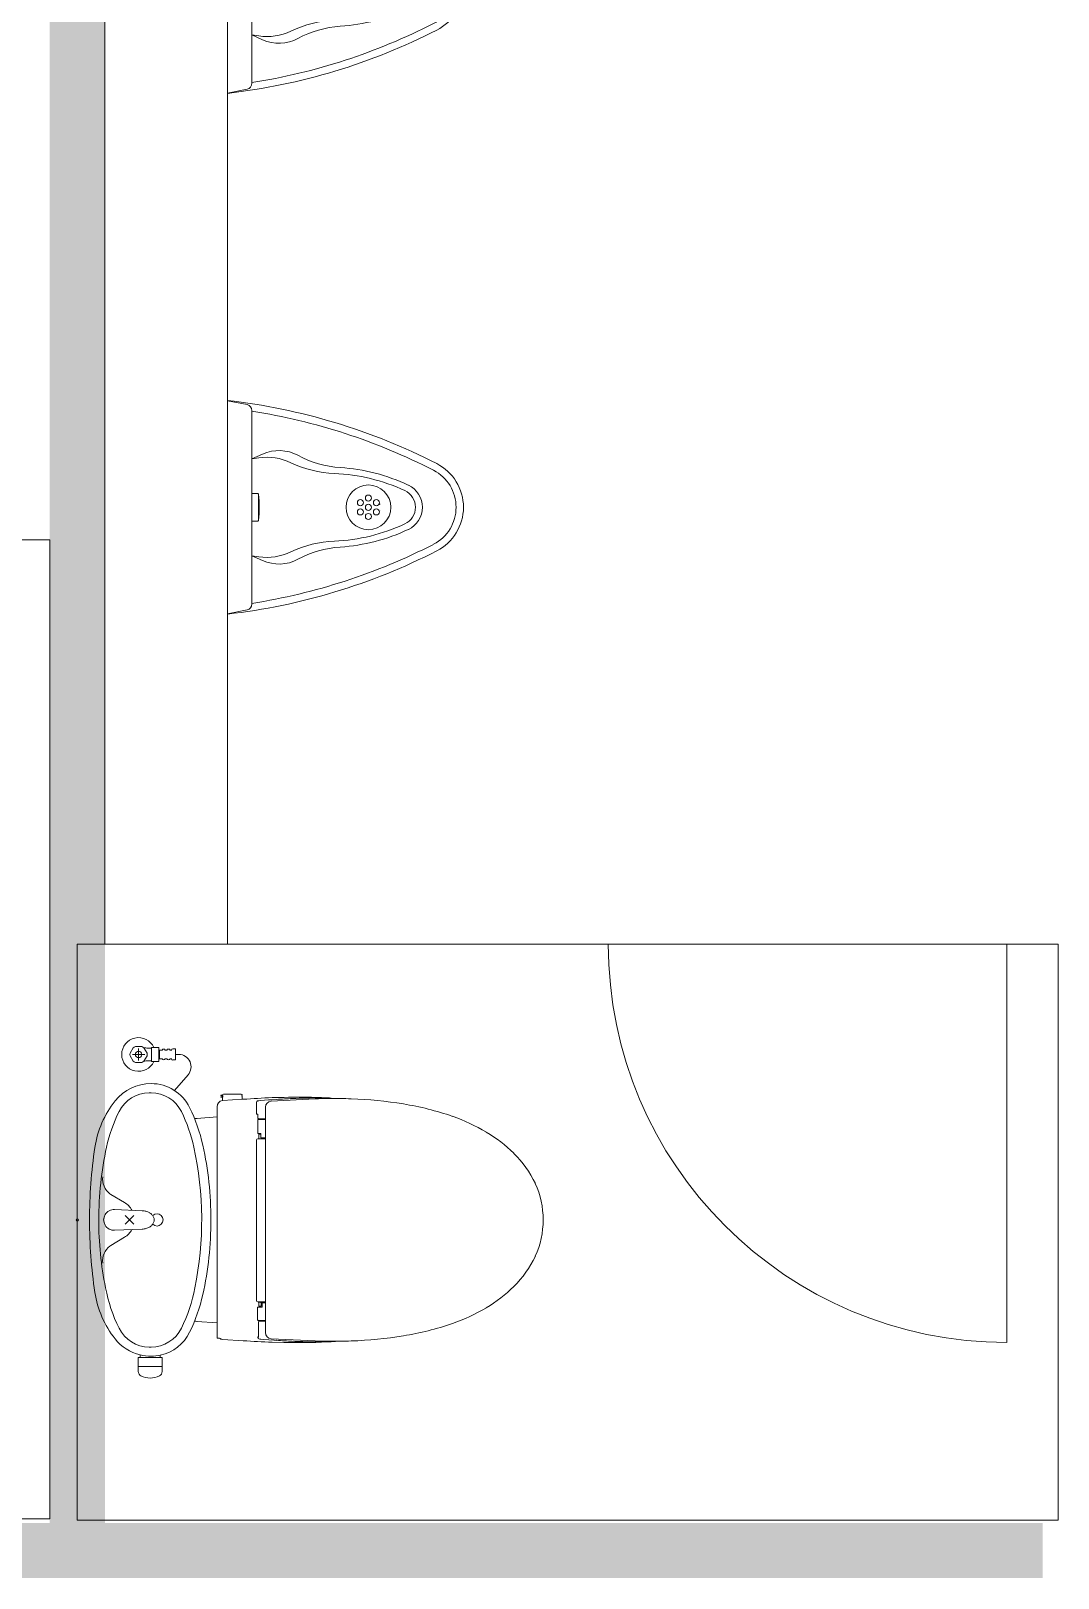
# Model space of a CAD drawing. Header units: millimetres. Extents: x -376000 to 292178, y -193032 to 188048.
# Drawn here: x -132173 to -130497, y -108181 to -105656 of the extents above; entities that cross this region are included whole.
import ezdxf

# ---------------------------------------------------------------- set-up
doc = ezdxf.new("R2010")
doc.units = ezdxf.units.MM
doc.layers.add('02_既存平面-内部建具・サッシ', color=7, linetype='Continuous', lineweight=18)
doc.layers.add('_区分表-C_A：塗（壁）-2 (2D)', color=7, linetype='Continuous', lineweight=5)
doc.layers.add('03_0.15', color=7, linetype='Continuous', lineweight=15, true_color=0x990099)
doc.layers.add('08_ハッチ・色', color=7, linetype='Continuous', lineweight=5, true_color=0x888888)

# ---------------------------------------------------------------- blocks, each defined once
blk = doc.blocks.new('グループ-392')
at = {"layer": '03_0.15', "flags": 128}
blk.add_lwpolyline([(-132842.2, -106486.4), (-132142.2, -106486.4), (-132142.2, -108084.4), (-132842.2, -108084.4)], close=True, dxfattribs=at)
blk = doc.blocks.new('グループ-396')
at = {"layer": '03_0.15'}
for p, q in [((-132005.9, -107315.4), (-132011.1, -107324.4)), ((-132011.1, -107328.4), (-132005.9, -107337.4)), ((-132007.2, -107326.4), (-131987.2, -107326.4)), ((-131992, -107313.4), (-132002.4, -107313.4)), ((-131997.2, -107316.4), (-131997.2, -107336.4)), ((-131983.4, -107324.4), (-131988.5, -107315.5)), ((-131988.5, -107337.3), (-131983.4, -107328.4)), ((-131982.1, -107315.9), (-131976.2, -107315.9)), ((-131982, -107336.9), (-131976.2, -107336.9)), ((-131976.2, -107315.3), (-131976.2, -107337.5)), ((-131975.4, -107314.9), (-131965, -107314.9)), ((-131964.2, -107315.3), (-131964.2, -107319.8)), ((-131964.2, -107319.8), (-131964.2, -107333)), ((-131964.2, -107333), (-131964.2, -107337.5)), ((-131963.2, -107320.3), (-131963.2, -107332.5)), ((-131962.2, -107319.2), (-131958.7, -107319.2)), ((-131962.2, -107333.7), (-131958.7, -107333.7)), ((-131953.7, -107319.2), (-131951.2, -107319.2)), ((-131953.7, -107333.7), (-131951.2, -107333.7)), ((-131945.7, -107319.2), (-131943.2, -107319.2)), ((-131945.7, -107333.7), (-131943.2, -107333.7)), ((-131941.5, -107317.4), (-131937.2, -107317.4)), ((-131941.5, -107335.4), (-131937.2, -107335.4)), ((-131937.2, -107317.4), (-131937.2, -107335.4)), ((-131931.5, -107326.4), (-131937.2, -107326.4)), ((-132002.4, -107339.4), (-131992, -107339.4)), ((-131975.4, -107337.9), (-131965, -107337.9)), ((-131938.8, -107385), (-131916.4, -107359.6)), ((-131979.7, -107388.9), (-131976.7, -107388.9)), ((-131869.2, -107596.4), (-131869.2, -107411.7)), ((-131863.2, -107392.9), (-131860.4, -107392.9)), ((-131863.2, -107393.4), (-131863.2, -107392.9)), ((-131861.8, -107393.4), (-131863.2, -107393.4)), ((-131863.2, -107395.4), (-131861.8, -107395.4)), ((-131863.2, -107395.9), (-131863.2, -107395.4)), ((-131860.5, -107395.9), (-131863.2, -107395.9)), ((-131860.5, -107395.9), (-131860.5, -107401.8)), ((-131860, -107395.9), (-131860.5, -107395.9)), ((-131860.4, -107392.9), (-131859.9, -107392.9)), ((-131860, -107393.4), (-131860, -107394.1)), ((-131860, -107395.9), (-131860, -107394.7)), ((-131859.9, -107401.8), (-131828, -107399.6)), ((-131830, -107391.4), (-131858.5, -107391.4)), ((-131828.3, -107394.4), (-131828.8, -107394.4)), ((-131828.5, -107393.9), (-131828.5, -107393.4)), ((-131828, -107399.6), (-131828, -107394.7)), ((-131828, -107399.6), (-131826.4, -107399.5)), ((-131804.7, -107404.3), (-131804.7, -107423.4)), ((-131798.5, -107401.8), (-131785, -107400.6)), ((-131790.2, -107412.5), (-131790.2, -107780.3)), ((-131785, -107400.6), (-131780.3, -107400.4)), ((-131780.7, -107402.5), (-131708.9, -107398.8)), ((-131780.3, -107400.4), (-131772, -107399.8)), ((-131779.4, -107396.9), (-131760, -107396.4)), ((-131702, -107397.4), (-131698.6, -107397.4)), ((-131698.6, -107397.4), (-131697.6, -107397.4)), ((-131697.6, -107397.4), (-131694.2, -107397.4)), ((-131694.2, -107397.4), (-131693.2, -107397.4)), ((-131693.2, -107397.4), (-131685.7, -107397.4)), ((-131683.2, -107397.5), (-131668.1, -107398.4)), ((-131901.9, -107430.7), (-131869.2, -107428.3)), ((-131802.9, -107423.9), (-131804.2, -107423.9)), ((-131802.7, -107433.4), (-131802.7, -107454.9)), ((-131802.4, -107430.3), (-131802.4, -107424.4)), ((-131801.7, -107432.4), (-131790.2, -107432.4)), ((-131799.6, -107431.3), (-131800.8, -107431.3)), ((-131798.8, -107431.3), (-131799.6, -107431.3)), ((-131797.7, -107431.3), (-131798.8, -107431.3)), ((-131797.7, -107431.3), (-131793.8, -107431.3)), ((-131793.8, -107431.3), (-131790.2, -107431.3)), ((-131790.2, -107464), (-131802.7, -107464)), ((-131802.2, -107455.4), (-131797.8, -107455.4)), ((-131801, -107463.5), (-131801, -107456.9)), ((-131800.5, -107456.4), (-131797.8, -107456.4)), ((-131797.8, -107455.4), (-131797.8, -107461.9)), ((-131797.3, -107462.4), (-131790.2, -107462.4)), ((-131804.7, -107466), (-131804.7, -107596.4)), ((-132042.7, -107554.7), (-132044, -107553.7)), ((-132020.3, -107568.1), (-132042.7, -107554.7)), ((-131991.3, -107581.4), (-132036.5, -107579.4)), ((-132005.1, -107589.3), (-132019.3, -107603.5)), ((-132019.3, -107589.3), (-132005.1, -107603.5)), ((-131991.3, -107611.4), (-132036.5, -107613.4)), ((-131869.2, -107735.5), (-131869.2, -107596.4)), ((-131804.7, -107596.4), (-131804.7, -107728.4)), ((-132042.7, -107638.1), (-132044, -107639.1)), ((-132020.3, -107624.7), (-132042.7, -107638.1)), ((-131869.2, -107774.3), (-131869.2, -107735.5)), ((-131803.1, -107738.9), (-131803.1, -107759.4)), ((-131795.7, -107738.9), (-131803.1, -107738.9)), ((-131802.7, -107730.4), (-131790.2, -107730.4)), ((-131800.9, -107736.9), (-131801, -107731.4)), ((-131800.4, -107737.4), (-131797.9, -107737.4)), ((-131797.4, -107731.2), (-131798.2, -107731.2)), ((-131797.4, -107736.9), (-131797.3, -107731.4)), ((-131797.3, -107731.2), (-131797.1, -107730.9)), ((-131795.7, -107731.9), (-131795.7, -107738.9)), ((-131795.7, -107731.9), (-131790.2, -107731.9)), ((-131869.2, -107764.5), (-131901.9, -107762.1)), ((-131802.1, -107760.4), (-131790.2, -107760.4)), ((-131801.5, -107788.3), (-131801.5, -107762.5)), ((-131800.5, -107761.5), (-131799.7, -107761.5)), ((-131790.2, -107761.5), (-131799.7, -107761.5)), ((-131869.2, -107781.1), (-131869.2, -107774.3)), ((-131869.2, -107783.8), (-131869.2, -107781.1)), ((-131869.2, -107789), (-131869.2, -107783.8)), ((-131865.3, -107789.4), (-131868.7, -107789.4)), ((-131826.4, -107793.7), (-131859.9, -107791.4)), ((-131802.7, -107788.6), (-131802.7, -107787.9)), ((-131802.2, -107787.4), (-131801.5, -107787.4)), ((-131793.1, -107791.4), (-131797.6, -107791)), ((-131776.5, -107792.8), (-131792.8, -107791.5)), ((-131708.9, -107794), (-131780.7, -107790.3)), ((-131994.7, -107816.7), (-131994.7, -107820.9)), ((-131976.7, -107803.9), (-131979.7, -107803.9)), ((-131961.7, -107817.3), (-131961.7, -107820.9)), ((-131760, -107796.4), (-131779.4, -107795.9)), ((-131772.9, -107793), (-131776.2, -107792.8)), ((-131698.8, -107795.4), (-131711.9, -107795.3)), ((-131697.6, -107795.4), (-131698.8, -107795.4)), ((-131694.2, -107795.4), (-131697.6, -107795.4)), ((-131693.2, -107795.4), (-131694.2, -107795.4)), ((-131685.5, -107795.3), (-131693.2, -107795.4)), ((-131668.1, -107794.4), (-131683.2, -107795.3)), ((-131997.7, -107821.4), (-131997.7, -107835.6)), ((-131997.6, -107844), (-131997.7, -107836.4)), ((-131994.7, -107820.9), (-131997.2, -107820.9)), ((-131959.2, -107835.9), (-131997.2, -107835.9)), ((-131961.7, -107820.9), (-131994.7, -107820.9)), ((-131959.2, -107820.9), (-131961.7, -107820.9)), ((-131958.9, -107844), (-131958.7, -107836.4)), ((-131958.7, -107821.4), (-131958.7, -107835.6))]:
    blk.add_line(p, q, dxfattribs=at)
for centre, radius in [((-131997.2, -107326.4), 5.15), ((-132097.2, -107596.4), 2)]:
    blk.add_circle(centre, radius, dxfattribs=at)
for centre, radius, start, end in [((-131997.2, -107326.4), 27.5, 24.7196, 335.2804), ((-131997.2, -107326.4), 14, 171.7864, 188.2119), ((-131997.2, -107326.4), 14, 111.7871, 128.2134), ((-131997.2, -107326.4), 14, 231.7865, 248.213), ((-131997.2, -107326.4), 14, 51.788, 68.2134), ((-131997.2, -107326.4), 14, 291.7864, 308.213), ((-131982.1, -107270.9), 45, 261.7979, 270), ((-131982.1, -107381.9), 45, 89.8882, 98.2019), ((-131997.2, -107326.4), 14, 351.7867, 8.2133), ((-131970.2, -107325.2), 11.5, 116.9624, 121.449), ((-131970.2, -107327.7), 11.5, 238.551, 243.0376), ((-131970.2, -107325.2), 11.5, 58.551, 63.0376), ((-131970.2, -107327.7), 11.5, 296.9624, 301.449), ((-131962.2, -107320.2), 1, 90, 180), ((-131962.2, -107332.7), 1, 180, 270), ((-131956.2, -107320.3), 2.75, 24.7615, 155.2385), ((-131956.2, -107332.5), 2.75, 204.7615, 335.2385), ((-131948.5, -107320.7), 3.16, 29.6168, 150.3832), ((-131948.5, -107332.1), 3.16, 209.6168, 330.3832), ((-131941.5, -107319.2), 1.75, 90, 180), ((-131941.5, -107333.7), 1.75, 180, 270), ((-131931.5, -107346.4), 20, 318.6522, 90), ((-131976.7, -107448.9), 75, 90, 141.5085), ((-131976.7, -107443.9), 70, 26.2024, 90), ((-131910.2, -107501.8), 160, 141.5085, 171.5002), ((-131979.7, -107443.9), 55, 90, 153.7976), ((-131976.7, -107443.9), 55, 26.2024, 90), ((-132156.2, -107532.2), 270, 12.3552, 26.2024), ((-131859.2, -107411.7), 10, 97.2056, 180), ((-131861.8, -107394.4), 1, 270, 90), ((-131859.2, -107411.7), 10, 93.8924, 97.2056), ((-131858.5, -107393.4), 2, 90.0088, 165.5099), ((-131858.1, -107393.4), 1.94, 165.0683, 179.9979), ((-131859.7, -107394.1), 0.306, 181.1015, 270.7236), ((-131859.7, -107394.7), 0.306, 89.316, 178.859), ((-131830, -107393.4), 2, 28.0725, 90), ((-131828.8, -107394.1), 0.32, 270.2608, 321.9422), ((-131829.1, -107393.9), 0.64, 327.3884, 2.9061), ((-131828.5, -107392.6), 0.3, 272.1497, 28.0725), ((-131833.5, -107393.4), 5.05, 0.5257, 6.2176), ((-131828.3, -107394.7), 0.3, 0, 90), ((-131716.2, -108940.6), 1545, 92.348, 94.0907), ((-131802.7, -107404.3), 2, 98.3113, 180), ((-131790.8, -107486.3), 84.9, 95.2237, 98.3113), ((-131780.2, -107412.5), 10, 93.246, 180), ((-131697.3, -108477.7), 1080.5, 92.6011, 93.9612), ((-131734.7, -108605.1), 1208.9, 88.3698, 91.197), ((-131702, -108441.4), 1044, 90, 92.4348), ((-131678.8, -108235.3), 837, 89.2691, 92.057), ((-131700.4, -107399.1), 2.5, 44.0349, 88.8225), ((-131686.7, -107471.1), 73.6, 87.2335, 89.2012), ((-131678.8, -108235.3), 837, 88.038, 89.2691), ((-131672.7, -108065.4), 667, 80.72, 88.0617), ((-131638.2, -107864.3), 462.9, 70.7014, 80.9182), ((-131800.3, -107532.2), 255, 153.7976, 167.6448), ((-132156.2, -107532.2), 255, 12.3552, 26.2024), ((-131892.6, -107550.4), 120, 94.415, 96.2939), ((-131804.2, -107423.4), 0.5, 180, 270), ((-131802.9, -107424.4), 0.5, 0.2828, 90), ((-131801.7, -107433.4), 1, 90, 180), ((-131801.4, -107430.3), 1, 180.2839, 269.5007), ((-131586.6, -107717), 306.9, 59.2902, 70.7039), ((-131802.7, -107466), 2, 90.0276, 179.9899), ((-131802.2, -107454.9), 0.5, 180, 270), ((-131801.5, -107463.5), 0.5, 269.9635, 0), ((-131800.5, -107456.9), 0.5, 90, 180.1524), ((-131797.3, -107461.9), 0.5, 180, 270), ((-131547.3, -107650.9), 230, 45.1765, 59.316), ((-131277.2, -107596.4), 800, 171.5002, 180), ((-131507.2, -107596.4), 555, 167.6448, 180), ((-132449.2, -107596.4), 555, 348.4919, 12.3552), ((-132449.2, -107596.4), 570, 0, 12.3552), ((-131502.8, -107609.1), 169, 25.2388, 45.8727), ((-132025.9, -107529.8), 30, 172.6795, 233), ((-131481.2, -107596.4), 144, 0, 24.3406), ((-132037.2, -107596.4), 17, 87.4495, 272.5505), ((-132037.2, -107596.4), 33, 28.4571, 59), ((-131992.5, -107609.6), 28.2, 74.8309, 87.4771), ((-131991.4, -107605.7), 24.2, 60.891, 74.9403), ((-131988.7, -107600.9), 18.6, 44.3037, 61.0128), ((-131985.2, -107597.6), 13.8, 23.9448, 44.3599), ((-131967.2, -107596.4), 10, 225.7329, 134.2671), ((-131277.2, -107596.4), 800, 180, 188.4998), ((-131507.2, -107596.4), 555, 180, 191.5081), ((-132037.2, -107596.4), 33, 301, 331.5429), ((-131992.5, -107583.2), 28.2, 272.5229, 285.1691), ((-131991.4, -107587.1), 24.2, 285.0597, 299.109), ((-131988.7, -107591.9), 18.6, 298.9872, 315.6963), ((-131985.2, -107595.2), 13.8, 315.6401, 336.0552), ((-131982.8, -107596.4), 11.1, 0.1857, 23.7645), ((-131982.8, -107596.4), 11.1, 336.2355, 359.8143), ((-132449.2, -107596.4), 570, 347.6448, 0), ((-131481.2, -107596.4), 144, 335.6594, 0), ((-132025.9, -107663), 30, 127, 187.3205), ((-131502.8, -107583.7), 169, 314.1273, 334.7612), ((-131910.2, -107691), 160, 188.4998, 218.4915), ((-131800.3, -107660.6), 255, 190.5637, 206.1954), ((-132156.2, -107660.6), 255, 333.7906, 349.4363), ((-131547.3, -107541.9), 230, 300.684, 314.8235), ((-132156.2, -107660.6), 270, 333.7976, 347.6448), ((-131802.7, -107728.4), 2, 180.0101, 269.9724), ((-131799.8, -107787.9), 57.5, 86.4937, 92.19), ((-131802, -107731.4), 0.999, 0.9118, 90.0243), ((-131800.4, -107736.9), 0.5, 180.9999, 270), ((-131798.9, -107730.9), 0.501, 26.4543, 77.5672), ((-131806.5, -107734.6), 8.93, 22.688, 26.2363), ((-131798.2, -107731.2), 0.0296, 226.9364, 266.165), ((-131798, -107731.1), 0.194, 202.1534, 224.0488), ((-131797.9, -107736.9), 0.5, 270, 359), ((-131797.4, -107731.2), 0.088, 281.0962, 329.8388), ((-131796.3, -107731.5), 1, 90.0416, 175.7603), ((-131796.3, -107731.4), 0.987, 121.2711, 145.7249), ((-131796.4, -107731.4), 0.884, 82.9989, 118.1014), ((-131586.6, -107475.8), 306.9, 289.2961, 300.7098), ((-131892.6, -107642.4), 120, 263.7061, 265.585), ((-131802.1, -107759.4), 1, 180, 270), ((-131800.5, -107762.5), 1, 90.5, 180), ((-131638.2, -107328.5), 462.9, 279.0818, 289.2986), ((-131976.7, -107743.9), 75, 218.4915, 256.1134), ((-131979.7, -107748.9), 55, 206.1698, 270), ((-131976.7, -107748.9), 55, 270, 333.7651), ((-131976.7, -107748.9), 70, 282.3736, 333.7976), ((-131868.7, -107788.9), 0.505, 187.1949, 237.5284), ((-131868.7, -107788.9), 0.504, 237.5541, 270.0111), ((-131859.2, -107781.5), 10, 232.4837, 266.1076), ((-131802.2, -107787.9), 0.5, 90, 180), ((-131800.7, -107788.6), 2, 180, 262.4349), ((-131790.4, -107710.7), 80.6, 262.4349, 264.8728), ((-131792.7, -107791), 0.504, 223.8753, 266.811), ((-131780.2, -107780.3), 10, 180, 266.754), ((-131672.7, -107127.4), 667, 271.9383, 279.28), ((-131976.7, -107743.9), 75, 256.1134, 270), ((-131976.7, -107748.9), 70, 270, 282.3736), ((-131729.5, -106252.4), 1544.3, 266.4028, 268.1455), ((-131775.9, -107785.5), 7.35, 265.9172, 267.7724), ((-131773.8, -107820.5), 27.6, 86.1167, 88.0973), ((-131697.4, -106716.2), 1079.3, 266.038, 267.3996), ((-131734.7, -106587.7), 1208.9, 268.803, 271.6302), ((-131704.9, -106824.5), 970.9, 267.55, 269.587), ((-131678.8, -106957.5), 837, 267.943, 270.7309), ((-131700.9, -107793.2), 3.01, 280.9502, 313.3463), ((-131686.7, -107721.7), 73.6, 270.98, 272.7665), ((-131678.8, -106957.5), 837, 270.7309, 271.962), ((-131997.2, -107821.4), 0.5, 90, 180), ((-131997.4, -107835.6), 0.3, 180, 270), ((-131997.2, -107836.4), 0.5, 90, 181), ((-131959.2, -107821.4), 0.5, 0, 90), ((-131959.2, -107836.4), 0.5, 359, 90), ((-131959, -107835.6), 0.3, 270, 0), ((-131989.6, -107843.8), 8, 181, 242.7041), ((-131978.2, -107821.8), 32.8, 242.7041, 297.2959), ((-131966.8, -107843.8), 8, 297.2959, 359)]:
    blk.add_arc(centre, radius, start, end, dxfattribs=at)
blk = doc.blocks.new('グループ-397')
at = {"layer": '03_0.15'}
blk.add_line((-130580.9, -107146.4), (-130580.9, -107796.4), dxfattribs=at)
at = {"layer": '03_0.15', "flags": 128}
blk.add_lwpolyline([(-132097.2, -108086.4), (-132097.2, -107146.4), (-130497.2, -107146.4), (-130497.2, -108086.4)], close=True, dxfattribs=at)
at = {"layer": '03_0.15'}
blk.add_arc((-130580.9, -107146.4), 650, 180, 270, dxfattribs=at)
at = {"layer": '03_0.15', "color": 7}
blk.add_blockref('グループ-396', (0, 0), dxfattribs=at)
blk = doc.blocks.new('グループ-398')
at = {"layer": '03_0.15'}
for p, q in [((-131852.2, -105409.4), (-131820.2, -105415.8)), ((-131852.2, -105409.4), (-131852.2, -105757.4)), ((-131812.2, -105583.4), (-131812.2, -105425.6)), ((-131812.2, -105504.4), (-131794.9, -105496.5)), ((-131812.2, -105504.4), (-131801.1, -105502.7)), ((-131812.2, -105605.9), (-131812.2, -105560.9)), ((-131802.6, -105560.9), (-131812.2, -105560.9)), ((-131801.6, -105561.8), (-131801.6, -105605)), ((-131812.2, -105583.4), (-131812.2, -105741.2)), ((-131603.1, -105578.4), (-131603.2, -105578.4)), ((-131603.1, -105588.4), (-131603.2, -105588.4)), ((-131802.6, -105605.9), (-131812.2, -105605.9)), ((-131812.2, -105662.4), (-131801.1, -105664.1)), ((-131812.2, -105662.4), (-131794.9, -105670.2)), ((-131852.2, -105757.4), (-131820.2, -105751))]:
    blk.add_line(p, q, dxfattribs=at)
for centre, radius in [((-131622.2, -105583.4), 36.5), ((-131622.2, -105568.4), 5), ((-131635.2, -105575.9), 5), ((-131635.2, -105590.9), 5), ((-131622.2, -105583.4), 5), ((-131622.2, -105598.4), 5), ((-131609.2, -105575.9), 5), ((-131609.2, -105590.9), 5)]:
    blk.add_circle(centre, radius, dxfattribs=at)
for centre, radius, start, end in [((-131966.2, -106402.4), 1000, 62.9061, 83.4532), ((-131822.2, -105425.6), 10, 0, 78.6901), ((-131966.2, -106402.4), 988, 62.9061, 81.0319), ((-131768.1, -105555.8), 65, 61.7005, 114.3187), ((-131787.6, -105591.7), 90, 64.3158, 98.6286), ((-131670.6, -105348.4), 180, 244.3158, 267.7039), ((-131656.7, -105348.9), 170, 241.7005, 266.1568), ((-131688.9, -105827.8), 310, 64.8506, 86.1568), ((-131547.2, -105583.4), 80, 0, 62.9061), ((-131689.8, -105828), 300, 64.9404, 87.7039), ((-131547.2, -105583.4), 68, 0, 62.7152), ((-131802.6, -105561.9), 1, 6.2024, 90), ((-132000.4, -105583.4), 200, 0, 6.2024), ((-131575.4, -105583.4), 30, 0, 64.9404), ((-131574.1, -105583.4), 40, 0, 64.8506), ((-132000.4, -105583.4), 200, 353.7976, 0), ((-131603.2, -105579.4), 1, 90, 145.008), ((-131575.4, -105583.4), 30, 295.0596, 0), ((-131574.1, -105583.4), 40, 295.1494, 0), ((-131547.2, -105583.4), 68, 297.2848, 0), ((-131547.2, -105583.4), 80, 297.0939, 0), ((-131802.6, -105604.9), 1, 270, 353.7976), ((-131689.8, -105338.8), 300, 272.2961, 295.0596), ((-131688.9, -105339), 310, 273.8432, 295.1494), ((-131966.2, -104764.3), 988, 278.9681, 297.0939), ((-131670.6, -105818.4), 180, 92.2961, 115.6842), ((-131966.2, -104764.3), 1000, 276.5468, 297.0939), ((-131787.6, -105575.1), 90, 261.3714, 295.6842), ((-131768.1, -105611), 65, 245.6813, 298.2995), ((-131656.7, -105817.9), 170, 93.8432, 118.2995), ((-131822.2, -105741.2), 10, 281.3099, 0)]:
    blk.add_arc(centre, radius, start, end, dxfattribs=at)
blk = doc.blocks.new('グループ-399')
at = {"layer": '03_0.15'}
for p, q in [((-131852.2, -106259.4), (-131820.2, -106265.8)), ((-131852.2, -106259.4), (-131852.2, -106607.4)), ((-131812.2, -106433.4), (-131812.2, -106275.6)), ((-131812.2, -106354.4), (-131794.9, -106346.5)), ((-131812.2, -106354.4), (-131801.1, -106352.7)), ((-131812.2, -106455.9), (-131812.2, -106410.9)), ((-131802.6, -106410.9), (-131812.2, -106410.9)), ((-131801.6, -106411.8), (-131801.6, -106455)), ((-131603.1, -106428.4), (-131603.2, -106428.4)), ((-131812.2, -106433.4), (-131812.2, -106591.2)), ((-131603.1, -106438.4), (-131603.2, -106438.4)), ((-131802.6, -106455.9), (-131812.2, -106455.9)), ((-131812.2, -106512.4), (-131801.1, -106514.1)), ((-131812.2, -106512.4), (-131794.9, -106520.2)), ((-131852.2, -106607.4), (-131820.2, -106601))]:
    blk.add_line(p, q, dxfattribs=at)
for centre, radius in [((-131622.2, -106433.4), 36.5), ((-131635.2, -106425.9), 5), ((-131622.2, -106418.4), 5), ((-131622.2, -106433.4), 5), ((-131609.2, -106425.9), 5), ((-131635.2, -106440.9), 5), ((-131622.2, -106448.4), 5), ((-131609.2, -106440.9), 5)]:
    blk.add_circle(centre, radius, dxfattribs=at)
for centre, radius, start, end in [((-131966.2, -107252.4), 1000, 62.9061, 83.4532), ((-131822.2, -106275.6), 10, 0, 78.6901), ((-131966.2, -107252.4), 988, 62.9061, 81.0319), ((-131787.6, -106441.7), 90, 64.3158, 98.6286), ((-131768.1, -106405.8), 65, 61.7005, 114.3187), ((-131656.7, -106198.9), 170, 241.7005, 266.1568), ((-131670.6, -106198.4), 180, 244.3158, 267.7039), ((-131689.8, -106678), 300, 64.9404, 87.7039), ((-131688.9, -106677.8), 310, 64.8506, 86.1568), ((-131547.2, -106433.4), 68, 0, 62.7152), ((-131547.2, -106433.4), 80, 0, 62.9061), ((-131574.1, -106433.4), 40, 0, 64.8506), ((-131802.6, -106411.9), 1, 6.2024, 90), ((-132000.4, -106433.4), 200, 0, 6.2024), ((-131603.2, -106429.4), 1, 90, 145.008), ((-131575.4, -106433.4), 30, 0, 64.9404), ((-132000.4, -106433.4), 200, 353.7976, 0), ((-131575.4, -106433.4), 30, 295.0596, 0), ((-131574.1, -106433.4), 40, 295.1494, 0), ((-131547.2, -106433.4), 68, 297.2848, 0), ((-131547.2, -106433.4), 80, 297.0939, 0), ((-131802.6, -106454.9), 1, 270, 353.7976), ((-131689.8, -106188.8), 300, 272.2961, 295.0596), ((-131688.9, -106189), 310, 273.8432, 295.1494), ((-131966.2, -105614.3), 988, 278.9681, 297.0939), ((-131670.6, -106668.4), 180, 92.2961, 115.6842), ((-131656.7, -106667.9), 170, 93.8432, 118.2995), ((-131966.2, -105614.3), 1000, 276.5468, 297.0939), ((-131787.6, -106425.1), 90, 261.3714, 295.6842), ((-131768.1, -106461), 65, 245.6813, 298.2995), ((-131822.2, -106591.2), 10, 281.3099, 0)]:
    blk.add_arc(centre, radius, start, end, dxfattribs=at)
blk = doc.blocks.new('グループ-400')
at = {"layer": '03_0.15', "flags": 128}
blk.add_lwpolyline([(-131852.2, -107146.4), (-132052.2, -107146.4), (-132052.2, -105158.4), (-131852.2, -105158.4)], close=True, dxfattribs=at)
at = {"layer": '03_0.15'}
for name in ['グループ-398', 'グループ-399']:
    blk.add_blockref(name, (0, 0), dxfattribs=at)
blk = doc.blocks.new('グループ-401')
at = {"layer": '03_0.15'}
blk.add_blockref('グループ-400', (0, 0), dxfattribs=at)
blk = doc.blocks.new('区分表-C_A：塗（壁）-2 (2D)')
at = {"layer": '08_ハッチ・色', "color": 141}
for points in [[(-132142.2, -108176.4), (-132052.2, -108176.4), (-132142.2, -104209), (-132052.2, -104209)], [(-132142.2, -108090.9), (-132052.2, -108090.9), (-132142.2, -104209), (-132052.2, -104209)], [(-133552.2, -108090.9), (-133552.2, -108180.9), (-130522.2, -108090.9), (-130522.2, -108180.9)]]:
    blk.add_solid(points, dxfattribs=at)
at = {"layer": '02_既存平面-内部建具・サッシ', "color": 7, "transparency": 33554559}
for name in ['グループ-392', 'グループ-397']:
    blk.add_blockref(name, (0, 0), dxfattribs=at)
at = {"layer": '03_0.15'}
blk.add_blockref('グループ-401', (0, 0), dxfattribs=at)

msp = doc.modelspace()

# ---------------------------------------------------------------- block references
at = {"layer": '_区分表-C_A：塗（壁）-2 (2D)'}
msp.add_blockref('区分表-C_A：塗（壁）-2 (2D)', (0, 0), dxfattribs=at)

doc.saveas('drawing.dxf')
